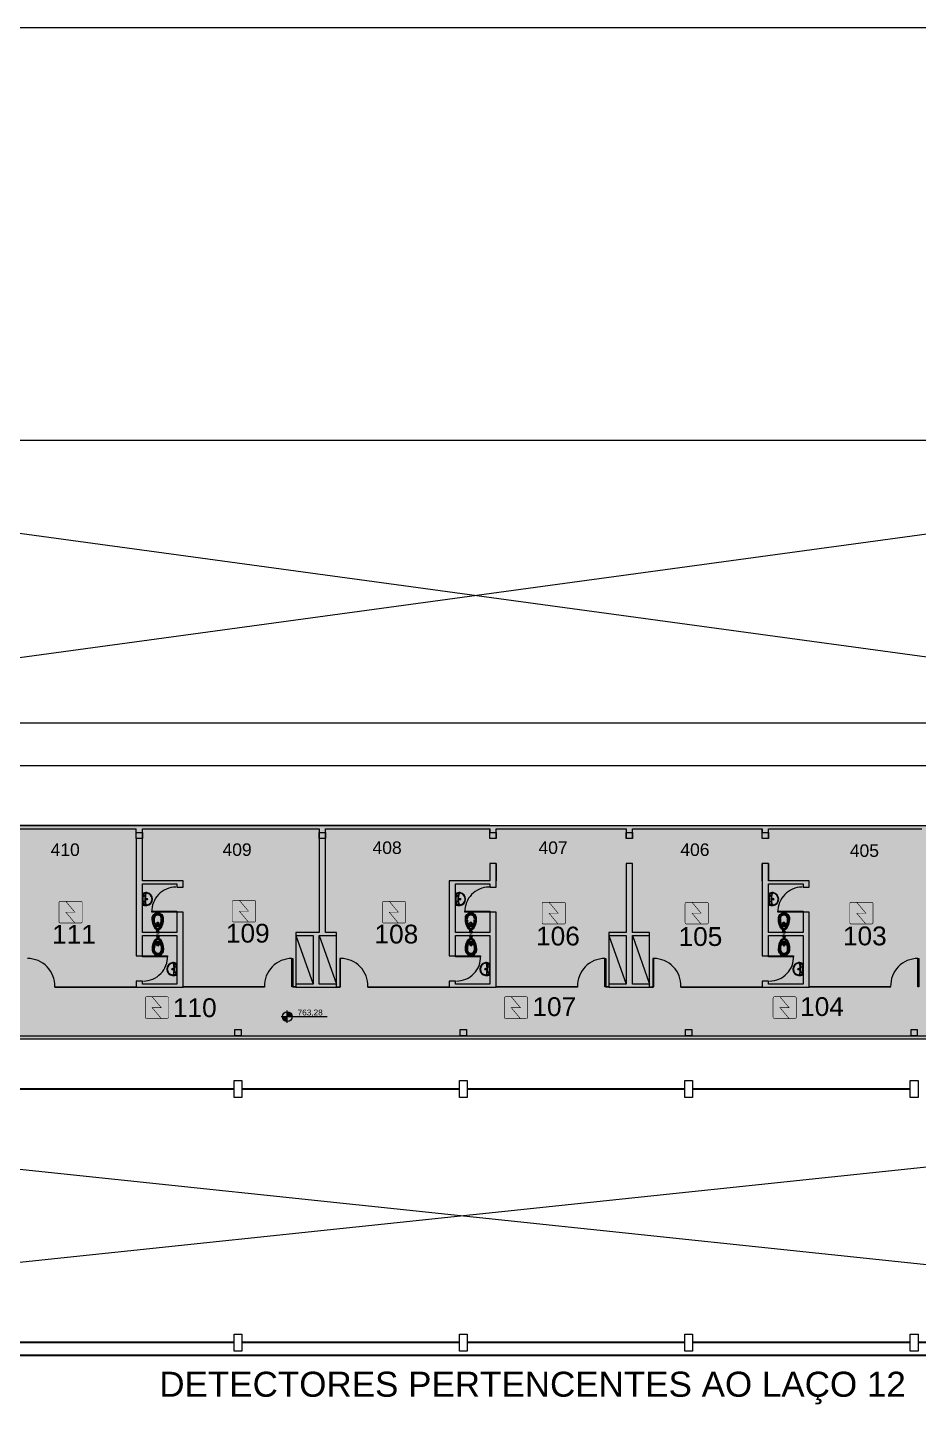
# Model space of a CAD drawing. Header units: metres. Extents: x -331 to 2982, y 362 to 2539.
# Drawn here: x 795.19 to 823.65, y 2493.75 to 2537.73 of the extents above; entities that cross this region are included whole.
import ezdxf
from ezdxf.enums import TextEntityAlignment as Align

# ---------------------------------------------------------------- set-up
doc = ezdxf.new("R2010")
doc.units = ezdxf.units.M
doc.layers.add('_corredores', color=251, linetype='Continuous', plot=False)
doc.layers.add('_salas', color=251, linetype='Continuous', plot=False)
for name, color, linetype in [('ALV', 251, 'Continuous'), ('Cota Nivel', 251, 'Continuous'), ('CX', 251, 'Continuous'), ('Det', 251, 'Continuous'), ('DET. FUMAÇA', 1, 'Continuous'), ('Div', 251, 'Continuous'), ('Est', 251, 'Continuous'), ('Mob', 251, 'Continuous'), ('Texto_Salas', 251, 'Continuous'), ('vid', 251, 'Continuous'), ('vis', 251, 'Continuous')]:
    doc.layers.add(name, color=color, linetype=linetype)
doc.styles.get("Standard").update_dxf_attribs({"font": 'arial.ttf', "height": 0.3})
doc.styles.add('X3G_ENTITY_142210D1', font='arial.ttf', dxfattribs={"height": 0.6})
doc.styles.add('X3G_ENTITY_1422110E', font='arial.ttf', dxfattribs={"height": 0.6})
doc.styles.add('X3G_ENTITY_1422114B', font='arial.ttf', dxfattribs={"height": 0.6})
doc.styles.add('X3G_ENTITY_14221188', font='arial.ttf', dxfattribs={"height": 0.6})
doc.styles.add('X3G_ENTITY_14221202', font='arial.ttf', dxfattribs={"height": 0.6})
doc.styles.add('X3G_ENTITY_1422123F', font='arial.ttf', dxfattribs={"height": 0.6})
doc.styles.add('X3G_ENTITY_142216AE', font='arial.ttf', dxfattribs={"height": 0.6})
doc.styles.add('X3G_ENTITY_142216EB', font='arial.ttf', dxfattribs={"height": 0.6})
doc.styles.add('X3G_ENTITY_14221728', font='arial.ttf', dxfattribs={"height": 0.6})
doc.styles.add('X3G_ENTITY_14223675', font='arial.ttf', dxfattribs={"height": 0.8})
doc.styles.add('X3G_ENTITY_2B7CC', font='arial.ttf', dxfattribs={"height": 0.4})
doc.styles.add('X3G_ENTITY_2B7CD', font='arial.ttf', dxfattribs={"height": 0.4})
doc.styles.add('X3G_ENTITY_2B7CE', font='arial.ttf', dxfattribs={"height": 0.4})
doc.styles.add('X3G_ENTITY_2B7CF', font='arial.ttf', dxfattribs={"height": 0.4})
doc.styles.add('X3G_ENTITY_2B7D0', font='arial.ttf', dxfattribs={"height": 0.4})
doc.styles.add('X3G_ENTITY_2B7D1', font='arial.ttf', dxfattribs={"height": 0.4})

# ---------------------------------------------------------------- blocks, each defined once
blk = doc.blocks.new('VASO')
at = {"layer": 'Mob'}
for p, q in [((302.351, 172.465), (302.38, 172.465)), ((302.38, 172.465), (302.38, 172.383)), ((302.411, 172.354), (302.411, 172.494)), ((302.499, 172.354), (302.499, 172.494)), ((302.599, 172.444), (302.499, 172.444)), ((302.599, 172.444), (302.599, 172.455)), ((302.599, 172.404), (302.599, 172.444)), ((302.619, 172.464), (302.609, 172.464)), ((302.619, 172.424), (302.619, 172.464)), ((302.619, 172.424), (302.619, 172.383)), ((302.351, 172.383), (302.38, 172.383)), ((302.599, 172.404), (302.499, 172.404)), ((302.599, 172.404), (302.599, 172.393)), ((302.619, 172.383), (302.609, 172.383))]:
    blk.add_line(p, q, dxfattribs=at)
for centre in [(302.453, 172.486), (302.453, 172.362)]:
    blk.add_circle(centre, 0.00707, dxfattribs=at)
for centre, radius, start, end in [((302.178, 172.42), 0.179, 86.6811, 178.7962), ((302.178, 172.427), 0.179, 181.2038, 273.3189), ((302.178, 172.42), 0.129, 86.6811, 178.7962), ((302.178, 172.427), 0.129, 181.2038, 273.3189), ((302.205, 172.134), 0.464, 50.6979, 92.0637), ((302.205, 172.134), 0.414, 60.1325, 92.0637), ((302.349, 172.422), 0.043, 86.6811, 178.7962), ((302.349, 172.426), 0.043, 181.2038, 273.3189), ((302.609, 172.455), 0.00935, 90, 180), ((302.205, 172.713), 0.464, 267.9363, 309.3021), ((302.205, 172.713), 0.414, 267.9363, 299.8675), ((302.609, 172.393), 0.00935, 180, 270)]:
    blk.add_arc(centre, radius, start, end, dxfattribs=at)
blk = doc.blocks.new('Detector de fumaça')
at = {"layer": 'DET. FUMAÇA', "linetype": 'Continuous', "lineweight": 15, "const_width": 0.0187}
blk.add_lwpolyline([(774.599, 539.816), (775.249, 539.816, -0.414214), (775.296, 539.769), (775.296, 539.167, -0.414214), (775.249, 539.12), (774.599, 539.12, -0.414214), (774.553, 539.167), (774.553, 539.769, -0.414214)], format="xyb", close=True, dxfattribs=at)
blk.add_lwpolyline([(774.773, 539.816), (775.064, 539.468), (774.773, 539.468), (775.064, 539.12)], dxfattribs=at)

msp = doc.modelspace()

# ---------------------------------------------------------------- hatches: boundary and pattern name
at = {"layer": '_corredores', "transparency": 33554508}
h = msp.add_hatch(color=256, dxfattribs=at)
h.dxf.hatch_style = 1
h.paths.add_polyline_path([(768.659, 2507.071), (768.659, 2507.996), (765.809, 2507.996), (765.809, 2505.421), (845.119, 2505.421), (845.119, 2507.071)])
at = {"layer": '_salas', "transparency": 33554559}
h = msp.add_hatch(color=256, dxfattribs=at)
h.dxf.hatch_style = 1
h.paths.add_polyline_path([(849.659, 2512.236), (768.859, 2512.236), (768.859, 2507.996), (768.659, 2507.996), (768.659, 2507.071), (845.119, 2507.071), (845.119, 2508.771), (849.659, 2508.771)])

# ---------------------------------------------------------------- linework, layer by layer
at = {"layer": 'ALV', "lineweight": 0}
for p, q in [((764.909, 2512.236), (845.264, 2512.236)), ((809.959, 2512.236), (788.859, 2512.236)), ((794.509, 2512.136), (798.659, 2512.136)), ((798.659, 2511.821), (798.659, 2512.136)), ((798.859, 2511.821), (798.859, 2512.136)), ((798.859, 2512.136), (804.509, 2512.136)), ((804.509, 2512.136), (804.509, 2508.821)), ((804.709, 2508.821), (804.709, 2512.136)), ((804.709, 2512.136), (809.959, 2512.136)), ((809.959, 2511.821), (809.959, 2512.136)), ((810.159, 2511.821), (810.159, 2512.136)), ((810.159, 2512.136), (814.309, 2512.136)), ((810.159, 2512.136), (814.309, 2512.136)), ((814.309, 2512.136), (814.309, 2511.821)), ((814.509, 2511.821), (814.509, 2512.136)), ((814.509, 2512.136), (818.659, 2512.136)), ((814.509, 2512.136), (818.659, 2512.136)), ((818.659, 2511.821), (818.659, 2512.136)), ((818.859, 2511.821), (818.859, 2512.136)), ((818.859, 2512.136), (823.759, 2512.136)), ((818.859, 2512.136), (823.759, 2512.136)), ((798.659, 2511.821), (798.659, 2510.471)), ((798.859, 2510.471), (798.859, 2511.821)), ((809.959, 2511.021), (809.959, 2510.471)), ((809.959, 2511.021), (809.959, 2510.471)), ((810.159, 2511.021), (810.159, 2510.471)), ((810.159, 2510.471), (810.159, 2511.021)), ((814.309, 2511.021), (814.309, 2508.821)), ((814.509, 2508.821), (814.509, 2511.021)), ((818.659, 2510.471), (818.659, 2511.021)), ((818.659, 2511.021), (818.659, 2510.471)), ((818.859, 2511.021), (818.859, 2510.471)), ((818.859, 2510.471), (818.859, 2511.021)), ((798.659, 2510.471), (798.659, 2508.771)), ((800.159, 2510.471), (798.859, 2510.471)), ((798.859, 2508.821), (798.859, 2510.371)), ((798.859, 2510.371), (799.959, 2510.371)), ((799.959, 2510.371), (799.959, 2510.271)), ((799.959, 2510.271), (800.159, 2510.271)), ((800.159, 2510.271), (800.159, 2510.471)), ((800.159, 2509.471), (799.959, 2509.471)), ((799.959, 2509.471), (799.959, 2508.821)), ((800.159, 2508.821), (800.159, 2509.471)), ((798.659, 2508.771), (798.659, 2508.071)), ((799.959, 2508.821), (798.859, 2508.821)), ((798.859, 2508.071), (798.859, 2508.721)), ((798.859, 2508.721), (799.959, 2508.721)), ((799.959, 2508.721), (799.959, 2507.171)), ((800.159, 2507.071), (800.159, 2508.821)), ((798.659, 2508.071), (798.859, 2508.071)), ((798.859, 2507.271), (798.659, 2507.271)), ((798.659, 2507.271), (798.659, 2507.071)), ((798.859, 2507.171), (798.859, 2507.271)), ((799.959, 2507.171), (798.859, 2507.171)), ((798.659, 2507.071), (800.159, 2507.071)), ((762.309, 2505.421), (849.559, 2505.421)), ((773.209, 2505.521), (845.099, 2505.521))]:
    msp.add_line(p, q, dxfattribs=at)
for points in [[(809.959, 2512.136), (809.959, 2512.021), (810.159, 2512.021), (810.159, 2512.136)], [(814.309, 2512.136), (814.309, 2512.021), (814.509, 2512.021), (814.509, 2512.136)], [(818.659, 2512.136), (818.659, 2512.021), (818.859, 2512.021), (818.859, 2512.136)]]:
    msp.add_lwpolyline(points, dxfattribs=at)
for points in [[(804.509, 2508.721), (805.059, 2508.721), (805.059, 2508.821), (804.709, 2508.821), (804.709, 2511.821), (804.509, 2511.821), (804.509, 2508.821), (803.759, 2508.821), (803.759, 2508.721), (804.309, 2508.721), (804.309, 2507.171), (803.759, 2507.171), (803.759, 2507.071), (804.509, 2507.071), (805.059, 2507.071), (805.059, 2507.171), (804.509, 2507.171)], [(810.159, 2509.471), (809.959, 2509.471), (809.959, 2508.821), (808.859, 2508.821), (808.859, 2510.371), (809.959, 2510.371), (809.959, 2510.271), (810.159, 2510.271), (810.159, 2510.471), (810.159, 2511.021), (809.959, 2511.021), (809.959, 2510.471), (808.659, 2510.471), (808.659, 2508.771), (808.659, 2508.071), (808.859, 2508.071), (808.859, 2508.721), (809.959, 2508.721), (809.959, 2507.171), (808.859, 2507.171), (808.859, 2507.271), (808.659, 2507.271), (808.659, 2507.071), (810.159, 2507.071), (810.159, 2508.821)], [(814.509, 2511.021), (814.309, 2511.021), (814.309, 2508.821), (813.759, 2508.821), (813.759, 2508.721), (814.309, 2508.721), (814.309, 2507.171), (813.759, 2507.171), (813.759, 2507.071), (814.509, 2507.071), (815.059, 2507.071), (815.059, 2507.171), (814.509, 2507.171), (814.509, 2508.721), (815.059, 2508.721), (815.059, 2508.821), (814.509, 2508.821)], [(818.859, 2510.371), (819.959, 2510.371), (819.959, 2510.271), (820.159, 2510.271), (820.159, 2510.471), (818.859, 2510.471), (818.859, 2511.021), (818.659, 2511.021), (818.659, 2510.471), (818.659, 2508.771), (818.659, 2508.071), (818.859, 2508.071), (818.859, 2508.721), (819.959, 2508.721), (819.959, 2507.171), (818.859, 2507.171), (818.859, 2507.271), (818.659, 2507.271), (818.659, 2507.071), (820.159, 2507.071), (820.159, 2508.821), (820.159, 2509.471), (819.959, 2509.471), (819.959, 2508.821), (818.859, 2508.821)]]:
    msp.add_lwpolyline(points, close=True, dxfattribs=at)
at = {"layer": 'Cota Nivel', "lineweight": 0, "const_width": 0.156}
for points in [[(803.484, 2506.056, -0.414214), (803.406, 2506.134, -1)], [(803.562, 2506.134, 0.414214), (803.484, 2506.212, 1)]]:
    msp.add_lwpolyline(points, format="xyb", dxfattribs=at)
at = {"layer": 'Cota Nivel', "lineweight": 0}
for points in [[(803.484, 2505.939), (803.484, 2506.329)], [(803.289, 2506.134), (804.759, 2506.134)]]:
    msp.add_lwpolyline(points, dxfattribs=at)
msp.add_circle((803.484, 2506.134), 0.156, dxfattribs=at)
at = {"layer": 'CX', "lineweight": 0, "ltscale": 8}
for points in [[(799.959, 2509.501), (799.959, 2509.471), (799.159, 2509.471), (799.159, 2509.501)], [(809.959, 2509.501), (809.959, 2509.471), (809.159, 2509.471), (809.159, 2509.501)], [(819.959, 2509.501), (819.959, 2509.471), (819.159, 2509.471), (819.159, 2509.501)], [(798.859, 2508.041), (798.859, 2508.071), (799.659, 2508.071), (799.659, 2508.041)], [(803.659, 2507.091), (803.629, 2507.091), (803.629, 2507.991), (803.659, 2507.991)], [(805.159, 2507.091), (805.189, 2507.091), (805.189, 2507.991), (805.159, 2507.991)], [(808.859, 2508.041), (808.859, 2508.071), (809.659, 2508.071), (809.659, 2508.041)], [(813.659, 2507.091), (813.629, 2507.091), (813.629, 2507.991), (813.659, 2507.991)], [(815.159, 2507.091), (815.189, 2507.091), (815.189, 2507.991), (815.159, 2507.991)], [(818.859, 2508.041), (818.859, 2508.071), (819.659, 2508.071), (819.659, 2508.041)], [(823.659, 2507.091), (823.629, 2507.091), (823.629, 2507.991), (823.659, 2507.991)]]:
    msp.add_lwpolyline(points, close=True, dxfattribs=at)
for centre, radius, start, end in [((799.929, 2509.501), 0.771, 90, 182.1894), ((809.929, 2509.501), 0.771, 90, 182.1894), ((819.929, 2509.501), 0.771, 90, 182.1894), ((795.189, 2507.121), 0.871, 358.058, 90), ((798.889, 2508.042), 0.771, 270, 2.1894), ((803.629, 2507.121), 0.871, 90, 181.942), ((805.189, 2507.121), 0.871, 358.058, 90), ((808.889, 2508.042), 0.771, 270, 2.1894), ((813.629, 2507.121), 0.871, 90, 181.942), ((815.189, 2507.121), 0.871, 358.058, 90), ((818.889, 2508.042), 0.771, 270, 2.1894), ((823.629, 2507.121), 0.871, 90, 181.942)]:
    msp.add_arc(centre, radius, start, end, dxfattribs=at)
at = {"layer": 'Det', "lineweight": 0}
for p, q in [((777.964, 2523.89), (839.396, 2515.521)), ((841.129, 2523.891), (779.66, 2515.521)), ((844.959, 2503.546), (773.234, 2495.996)), ((773.234, 2503.546), (844.959, 2495.996))]:
    msp.add_line(p, q, dxfattribs=at)
at = {"layer": 'Div', "color": 230, "linetype": 'Continuous', "lineweight": 0}
msp.add_line((854.378, 2514.147), (761.137, 2514.147), dxfattribs=at)
at = {"layer": 'Div', "color": 230, "linetype": 'Continuous', "lineweight": -3, "true_color": 0xff007f}
msp.add_line((854.378, 2495.304), (761.194, 2495.304), dxfattribs=at)
at = {"layer": 'Est', "lineweight": 0}
for points in [[(798.659, 2511.821), (798.659, 2512.021), (798.859, 2512.021), (798.859, 2511.821)], [(798.659, 2511.821), (798.659, 2512.021), (798.859, 2512.021), (798.859, 2511.821)], [(804.509, 2511.821), (804.509, 2512.021), (804.709, 2512.021), (804.709, 2511.821)], [(804.509, 2511.821), (804.509, 2512.021), (804.709, 2512.021), (804.709, 2511.821)], [(809.959, 2511.821), (809.959, 2512.021), (810.159, 2512.021), (810.159, 2511.821)], [(809.959, 2511.821), (809.959, 2512.021), (810.159, 2512.021), (810.159, 2511.821)], [(809.959, 2511.821), (809.959, 2512.021), (810.159, 2512.021), (810.159, 2511.821)], [(814.309, 2511.821), (814.309, 2512.021), (814.509, 2512.021), (814.509, 2511.821)], [(814.309, 2511.821), (814.309, 2512.021), (814.509, 2512.021), (814.509, 2511.821)], [(818.659, 2511.821), (818.659, 2512.021), (818.859, 2512.021), (818.859, 2511.821)], [(818.659, 2511.821), (818.659, 2512.021), (818.859, 2512.021), (818.859, 2511.821)], [(801.809, 2505.521), (801.809, 2505.721), (802.009, 2505.721), (802.009, 2505.521)], [(809.009, 2505.521), (809.009, 2505.721), (809.209, 2505.721), (809.209, 2505.521)], [(816.209, 2505.521), (816.209, 2505.721), (816.409, 2505.721), (816.409, 2505.521)], [(823.409, 2505.521), (823.409, 2505.721), (823.609, 2505.721), (823.609, 2505.521)]]:
    msp.add_lwpolyline(points, close=True, dxfattribs=at)
at = {"layer": 'Mob', "lineweight": 0}
for p, q in [((798.859, 2509.713), (798.859, 2510.064)), ((808.859, 2509.713), (808.859, 2510.064)), ((818.859, 2509.713), (818.859, 2510.064)), ((803.759, 2508.721), (803.759, 2507.171)), ((805.059, 2507.171), (805.059, 2508.721)), ((813.759, 2508.721), (813.759, 2507.171)), ((815.059, 2507.171), (815.059, 2508.721)), ((799.959, 2507.829), (799.959, 2507.478)), ((809.959, 2507.829), (809.959, 2507.478)), ((819.959, 2507.829), (819.959, 2507.478))]:
    msp.add_line(p, q, dxfattribs=at)
at = {"layer": 'Mob', "lineweight": 0, "ltscale": 0.8}
for p, q in [((803.759, 2508.721), (804.309, 2507.171)), ((804.509, 2508.721), (805.059, 2507.171)), ((813.759, 2508.721), (814.309, 2507.171)), ((814.509, 2508.721), (815.059, 2507.171))]:
    msp.add_line(p, q, dxfattribs=at)
at = {"layer": 'Mob', "lineweight": 0}
for points in [[(798.87, 2509.889, 0.019765), (798.875, 2509.763, 0.055725), (798.877, 2509.745, 0.26837), (798.913, 2509.712, 0.08527), (799.001, 2509.7, 0.373975), (799.165, 2509.889, 0.373975), (799.001, 2510.079, 0.08527), (798.913, 2510.067, 0.26837), (798.877, 2510.033, 0.055725), (798.875, 2510.015, 0.019765)], [(808.87, 2509.889, 0.019765), (808.875, 2509.763, 0.055725), (808.877, 2509.745, 0.26837), (808.913, 2509.712, 0.08527), (809.001, 2509.7, 0.373975), (809.165, 2509.889, 0.373975), (809.001, 2510.079, 0.08527), (808.913, 2510.067, 0.26837), (808.877, 2510.033, 0.055725), (808.875, 2510.015, 0.019765)], [(818.87, 2509.889, 0.019765), (818.875, 2509.763, 0.055725), (818.877, 2509.745, 0.26837), (818.913, 2509.712, 0.08527), (819.001, 2509.7, 0.373975), (819.165, 2509.889, 0.373975), (819.001, 2510.079, 0.08527), (818.913, 2510.067, 0.26837), (818.877, 2510.033, 0.055725), (818.875, 2510.015, 0.019765)], [(799.948, 2507.653, 0.019765), (799.943, 2507.779, 0.055725), (799.941, 2507.797, 0.26837), (799.905, 2507.83, 0.08527), (799.818, 2507.842, 0.373975), (799.653, 2507.653, 0.373975), (799.818, 2507.464, 0.08527), (799.905, 2507.475, 0.26837), (799.941, 2507.509, 0.055725), (799.943, 2507.527, 0.019765)], [(809.948, 2507.653, 0.019765), (809.943, 2507.779, 0.055725), (809.941, 2507.797, 0.26837), (809.905, 2507.83, 0.08527), (809.818, 2507.842, 0.373975), (809.653, 2507.653, 0.373975), (809.818, 2507.464, 0.08527), (809.905, 2507.475, 0.26837), (809.941, 2507.509, 0.055725), (809.943, 2507.527, 0.019765)], [(819.948, 2507.653, 0.019765), (819.943, 2507.779, 0.055725), (819.941, 2507.797, 0.26837), (819.905, 2507.83, 0.08527), (819.818, 2507.842, 0.373975), (819.653, 2507.653, 0.373975), (819.818, 2507.464, 0.08527), (819.905, 2507.475, 0.26837), (819.941, 2507.509, 0.055725), (819.943, 2507.527, 0.019765)]]:
    msp.add_lwpolyline(points, format="xyb", close=True, dxfattribs=at)
for points in [[(798.966, 2510.064, 0.09339), (798.913, 2510.051, 0.281673), (798.88, 2510.006, 0.022774), (798.874, 2509.916), (798.874, 2509.889), (798.874, 2509.862, 0.022774), (798.88, 2509.772, 0.281673), (798.913, 2509.727, 0.09339), (798.966, 2509.715)], [(798.97, 2509.725, -0.467154), (798.963, 2509.727, -0.039312), (798.94, 2509.794, 0.320715), (798.919, 2509.813, 0.032811), (798.882, 2509.817)], [(798.966, 2510.064, -0.557482), (798.971, 2510.056, 0.068592), (798.941, 2509.952, 0.02486), (798.936, 2509.889, 0.02486), (798.941, 2509.826, 0.068592), (798.971, 2509.722, -0.557482), (798.966, 2509.715)], [(798.971, 2510.057, 0.072415), (798.948, 2509.889, 0.072415), (798.971, 2509.722)], [(808.966, 2510.064, 0.09339), (808.913, 2510.051, 0.281673), (808.88, 2510.006, 0.022774), (808.874, 2509.916), (808.874, 2509.889), (808.874, 2509.862, 0.022774), (808.88, 2509.772, 0.281673), (808.913, 2509.727, 0.09339), (808.966, 2509.715)], [(808.97, 2509.725, -0.467154), (808.963, 2509.727, -0.039312), (808.94, 2509.794, 0.320715), (808.919, 2509.813, 0.032811), (808.882, 2509.817)], [(808.966, 2510.064, -0.557482), (808.971, 2510.056, 0.068592), (808.941, 2509.952, 0.02486), (808.936, 2509.889, 0.02486), (808.941, 2509.826, 0.068592), (808.971, 2509.722, -0.557482), (808.966, 2509.715)], [(808.971, 2510.057, 0.072415), (808.948, 2509.889, 0.072415), (808.971, 2509.722)], [(818.966, 2510.064, 0.09339), (818.913, 2510.051, 0.281673), (818.88, 2510.006, 0.022774), (818.874, 2509.916), (818.874, 2509.889), (818.874, 2509.862, 0.022774), (818.88, 2509.772, 0.281673), (818.913, 2509.727, 0.09339), (818.966, 2509.715)], [(818.97, 2509.725, -0.467154), (818.963, 2509.727, -0.039312), (818.94, 2509.794, 0.320715), (818.919, 2509.813, 0.032811), (818.882, 2509.817)], [(818.966, 2510.064, -0.557482), (818.971, 2510.056, 0.068592), (818.941, 2509.952, 0.02486), (818.936, 2509.889, 0.02486), (818.941, 2509.826, 0.068592), (818.971, 2509.722, -0.557482), (818.966, 2509.715)], [(818.971, 2510.057, 0.072415), (818.948, 2509.889, 0.072415), (818.971, 2509.722)], [(799.852, 2507.478, -0.557482), (799.847, 2507.486, 0.068592), (799.877, 2507.59, 0.02486), (799.882, 2507.653, 0.02486), (799.877, 2507.716, 0.068592), (799.847, 2507.82, -0.557482), (799.852, 2507.827)], [(799.847, 2507.485, 0.072415), (799.87, 2507.653, 0.072415), (799.847, 2507.82)], [(799.848, 2507.817, -0.467154), (799.855, 2507.815, -0.039312), (799.878, 2507.748, 0.320715), (799.899, 2507.729, 0.032811), (799.937, 2507.725)], [(799.852, 2507.478, 0.09339), (799.905, 2507.491, 0.281673), (799.938, 2507.536, 0.022774), (799.944, 2507.626), (799.944, 2507.653), (799.944, 2507.68, 0.022774), (799.938, 2507.77, 0.281673), (799.905, 2507.815, 0.09339), (799.852, 2507.827)], [(809.852, 2507.478, -0.557482), (809.847, 2507.486, 0.068592), (809.877, 2507.59, 0.02486), (809.882, 2507.653, 0.02486), (809.877, 2507.716, 0.068592), (809.847, 2507.82, -0.557482), (809.852, 2507.827)], [(809.847, 2507.485, 0.072415), (809.87, 2507.653, 0.072415), (809.847, 2507.82)], [(809.848, 2507.817, -0.467154), (809.855, 2507.815, -0.039312), (809.878, 2507.748, 0.320715), (809.899, 2507.729, 0.032811), (809.937, 2507.725)], [(809.852, 2507.478, 0.09339), (809.905, 2507.491, 0.281673), (809.938, 2507.536, 0.022774), (809.944, 2507.626), (809.944, 2507.653), (809.944, 2507.68, 0.022774), (809.938, 2507.77, 0.281673), (809.905, 2507.815, 0.09339), (809.852, 2507.827)], [(819.852, 2507.478, -0.557482), (819.847, 2507.486, 0.068592), (819.877, 2507.59, 0.02486), (819.882, 2507.653, 0.02486), (819.877, 2507.716, 0.068592), (819.847, 2507.82, -0.557482), (819.852, 2507.827)], [(819.847, 2507.485, 0.072415), (819.87, 2507.653, 0.072415), (819.847, 2507.82)], [(819.848, 2507.817, -0.467154), (819.855, 2507.815, -0.039312), (819.878, 2507.748, 0.320715), (819.899, 2507.729, 0.032811), (819.937, 2507.725)], [(819.852, 2507.478, 0.09339), (819.905, 2507.491, 0.281673), (819.938, 2507.536, 0.022774), (819.944, 2507.626), (819.944, 2507.653), (819.944, 2507.68, 0.022774), (819.938, 2507.77, 0.281673), (819.905, 2507.815, 0.09339), (819.852, 2507.827)]]:
    msp.add_lwpolyline(points, format="xyb", dxfattribs=at)
for centre, radius in [((798.916, 2509.988), 0.0158), ((798.99, 2509.889), 0.0328), ((798.99, 2509.889), 0.0203), ((808.916, 2509.988), 0.0158), ((808.99, 2509.889), 0.0328), ((808.99, 2509.889), 0.0203), ((818.916, 2509.988), 0.0158), ((818.99, 2509.889), 0.0328), ((818.99, 2509.889), 0.0203), ((799.829, 2507.653), 0.0328), ((799.829, 2507.653), 0.0203), ((799.902, 2507.554), 0.0158), ((809.829, 2507.653), 0.0328), ((809.829, 2507.653), 0.0203), ((809.902, 2507.554), 0.0158), ((819.829, 2507.653), 0.0328), ((819.829, 2507.653), 0.0203), ((819.902, 2507.554), 0.0158)]:
    msp.add_circle(centre, radius, dxfattribs=at)
for centre, radius, start, end in [((798.862, 2510.064), 0.0027, 117.7353, 180), ((798.984, 2509.832), 0.266, 85.9061, 117.7353), ((798.974, 2509.889), 0.209, 0, 82.0182), ((798.974, 2509.889), 0.209, 277.9818, 0), ((808.862, 2510.064), 0.0027, 117.7353, 180), ((808.984, 2509.832), 0.266, 85.9061, 117.7353), ((808.974, 2509.889), 0.209, 0, 82.0182), ((808.974, 2509.889), 0.209, 277.9818, 0), ((818.862, 2510.064), 0.0027, 117.7353, 180), ((818.984, 2509.832), 0.266, 85.9061, 117.7353), ((818.974, 2509.889), 0.209, 0, 82.0182), ((818.974, 2509.889), 0.209, 277.9818, 0), ((798.862, 2509.715), 0.0027, 180, 242.2647), ((798.984, 2509.947), 0.266, 241.9123, 274.0939), ((808.862, 2509.715), 0.0027, 180, 242.2647), ((808.984, 2509.947), 0.266, 241.9123, 274.0939), ((818.862, 2509.715), 0.0027, 180, 242.2647), ((818.984, 2509.947), 0.266, 241.9123, 274.0939), ((799.844, 2507.653), 0.209, 97.9818, 180), ((799.844, 2507.653), 0.209, 180, 262.0182), ((799.834, 2507.595), 0.266, 61.9123, 94.0939), ((799.956, 2507.828), 0.0027, 0, 62.2647), ((809.844, 2507.653), 0.209, 97.9818, 180), ((809.844, 2507.653), 0.209, 180, 262.0182), ((809.834, 2507.595), 0.266, 61.9123, 94.0939), ((809.956, 2507.828), 0.0027, 0, 62.2647), ((819.844, 2507.653), 0.209, 97.9818, 180), ((819.844, 2507.653), 0.209, 180, 262.0182), ((819.834, 2507.595), 0.266, 61.9123, 94.0939), ((819.956, 2507.828), 0.0027, 0, 62.2647), ((799.834, 2507.711), 0.266, 265.9061, 297.7353), ((799.956, 2507.478), 0.0027, 297.7353, 0), ((809.834, 2507.711), 0.266, 265.9061, 297.7353), ((809.956, 2507.478), 0.0027, 297.7353, 0), ((819.834, 2507.711), 0.266, 265.9061, 297.7353), ((819.956, 2507.478), 0.0027, 297.7353, 0)]:
    msp.add_arc(centre, radius, start, end, dxfattribs=at)
at = {"layer": 'vid', "lineweight": 0}
for p, q in [((796.059, 2507.091), (798.659, 2507.091)), ((796.059, 2507.071), (796.059, 2507.091)), ((802.759, 2507.091), (800.159, 2507.091)), ((802.759, 2507.091), (802.759, 2507.071)), ((803.759, 2507.091), (803.659, 2507.091)), ((803.659, 2507.091), (803.659, 2507.071)), ((805.059, 2507.091), (805.159, 2507.091)), ((805.159, 2507.071), (805.159, 2507.091)), ((806.059, 2507.091), (808.659, 2507.091)), ((806.059, 2507.071), (806.059, 2507.091)), ((812.759, 2507.091), (810.159, 2507.091)), ((812.759, 2507.091), (812.759, 2507.071)), ((813.659, 2507.091), (813.659, 2507.071)), ((813.759, 2507.091), (813.659, 2507.091)), ((815.059, 2507.091), (815.159, 2507.091)), ((815.159, 2507.071), (815.159, 2507.091)), ((816.059, 2507.091), (818.659, 2507.091)), ((816.059, 2507.071), (816.059, 2507.091)), ((822.759, 2507.091), (820.159, 2507.091)), ((796.059, 2507.071), (798.659, 2507.071)), ((802.759, 2507.071), (800.159, 2507.071)), ((803.759, 2507.071), (803.659, 2507.071)), ((805.059, 2507.071), (805.159, 2507.071)), ((806.059, 2507.071), (808.659, 2507.071)), ((812.759, 2507.071), (810.159, 2507.071)), ((813.759, 2507.071), (813.659, 2507.071)), ((815.059, 2507.071), (815.159, 2507.071)), ((816.059, 2507.071), (818.659, 2507.071)), ((822.759, 2507.071), (820.159, 2507.071))]:
    msp.add_line(p, q, dxfattribs=at)
at = {"layer": 'vis', "lineweight": 0}
for p, q in [((765.239, 2537.729), (851.619, 2537.729)), ((745.179, 2515.521), (871.209, 2515.521)), ((801.784, 2503.831), (794.859, 2503.831)), ((801.784, 2503.811), (794.859, 2503.811)), ((808.984, 2503.831), (802.059, 2503.831)), ((808.984, 2503.811), (802.059, 2503.811)), ((816.184, 2503.831), (809.259, 2503.831)), ((816.184, 2503.811), (809.259, 2503.811)), ((823.384, 2503.831), (816.459, 2503.831)), ((823.384, 2503.811), (816.459, 2503.811)), ((801.784, 2495.731), (794.834, 2495.731)), ((801.784, 2495.711), (794.834, 2495.711)), ((808.984, 2495.731), (802.034, 2495.731)), ((808.984, 2495.711), (802.034, 2495.711)), ((816.184, 2495.731), (809.234, 2495.731)), ((816.184, 2495.711), (809.234, 2495.711)), ((823.384, 2495.731), (816.434, 2495.731)), ((823.384, 2495.711), (816.434, 2495.711)), ((830.584, 2495.731), (823.634, 2495.731)), ((830.584, 2495.711), (823.634, 2495.711))]:
    msp.add_line(p, q, dxfattribs=at)
msp.add_lwpolyline([(765.469, 2515.521), (765.469, 2524.544), (870.149, 2524.544), (870.149, 2515.521)], dxfattribs=at)
for points in [[(801.784, 2503.546), (801.784, 2504.096), (802.034, 2504.096), (802.034, 2503.546)], [(808.984, 2503.546), (808.984, 2504.096), (809.234, 2504.096), (809.234, 2503.546)], [(816.184, 2503.546), (816.184, 2504.096), (816.434, 2504.096), (816.434, 2503.546)], [(823.384, 2503.546), (823.384, 2504.096), (823.634, 2504.096), (823.634, 2503.546)], [(801.784, 2495.446), (801.784, 2495.996), (802.034, 2495.996), (802.034, 2495.446)], [(808.984, 2495.446), (808.984, 2495.996), (809.234, 2495.996), (809.234, 2495.446)], [(816.184, 2495.446), (816.184, 2495.996), (816.434, 2495.996), (816.434, 2495.446)], [(823.384, 2495.446), (823.384, 2495.996), (823.634, 2495.996), (823.634, 2495.446)]]:
    msp.add_lwpolyline(points, close=True, dxfattribs=at)

# ---------------------------------------------------------------- block references
at = {"layer": 'DET. FUMAÇA', "linetype": 'Continuous', "lineweight": 0}
for p in [(21.638, 1970.002), (27.182, 1970.034), (31.97, 1970.002), (37.073, 1969.971), (41.64, 1969.971), (46.901, 1969.971), (24.395, 1966.953), (35.866, 1966.953), (44.45, 1966.953)]:
    msp.add_blockref('Detector de fumaça', p, dxfattribs=at)
at = {"layer": 'Mob', "lineweight": 0}
for p, rotation in [((626.925, 2811.44), 270), ((636.925, 2811.44), 270), ((646.925, 2811.44), 270), ((971.776, 2206.102), 90), ((981.776, 2206.102), 90), ((991.776, 2206.102), 90)]:
    msp.add_blockref('VASO', p, dxfattribs=dict(at, rotation=rotation))

# ---------------------------------------------------------------- texts
at = {"layer": 'Cota Nivel', "lineweight": 0}
msp.add_text('763,28', height=0.1872, dxfattribs=at).set_placement((804.617, 2506.116), align=Align.BOTTOM_RIGHT)
at = {"layer": 'Div', "color": 5, "linetype": 'Continuous', "lineweight": 0, "true_color": 0x0000ff, "char_height": 0.6, "attachment_point": 1}
for s, insert, style in [('111', (795.974, 2509.063), 'X3G_ENTITY_142210D1'), ('109', (801.524, 2509.099), 'X3G_ENTITY_1422110E'), ('108', (806.271, 2509.072), 'X3G_ENTITY_1422114B'), ('106', (811.432, 2509.008), 'X3G_ENTITY_14221188'), ('105', (815.983, 2508.992), 'X3G_ENTITY_14221202'), ('103', (821.234, 2509.012), 'X3G_ENTITY_1422123F'), ('110', (799.832, 2506.719), 'X3G_ENTITY_142216AE'), ('107', (811.315, 2506.752), 'X3G_ENTITY_142216EB'), ('104', (819.867, 2506.755), 'X3G_ENTITY_14221728')]:
    msp.add_mtext_dynamic_manual_height_columns(s, width=13.3188, gutter_width=2.5, heights=[0], dxfattribs=dict(at, insert=insert, style=style))
at = {"layer": 'Div', "color": 230, "linetype": 'Continuous', "lineweight": 0, "insert": (799.398, 2494.792), "char_height": 0.8, "attachment_point": 1, "style": 'X3G_ENTITY_14223675'}
msp.add_mtext_dynamic_manual_height_columns('DETECTORES PERTENCENTES AO LAÇO 12', width=27.20388, gutter_width=2.5, heights=[0], dxfattribs=at)
at = {"layer": 'Texto_Salas', "lineweight": 0}
for s, style, p in [('410', 'X3G_ENTITY_2B7CC', (796.391, 2511.268)), ('409', 'X3G_ENTITY_2B7CD', (801.882, 2511.268)), ('408', 'X3G_ENTITY_2B7CE', (806.674, 2511.331)), ('407', 'X3G_ENTITY_2B7CF', (811.975, 2511.331)), ('406', 'X3G_ENTITY_2B7D0', (816.506, 2511.268)), ('405', 'X3G_ENTITY_2B7D1', (821.919, 2511.237))]:
    msp.add_text(s, height=0.4, dxfattribs=dict(at, style=style)).set_placement(p, align=Align.CENTER)

doc.saveas('drawing.dxf')
